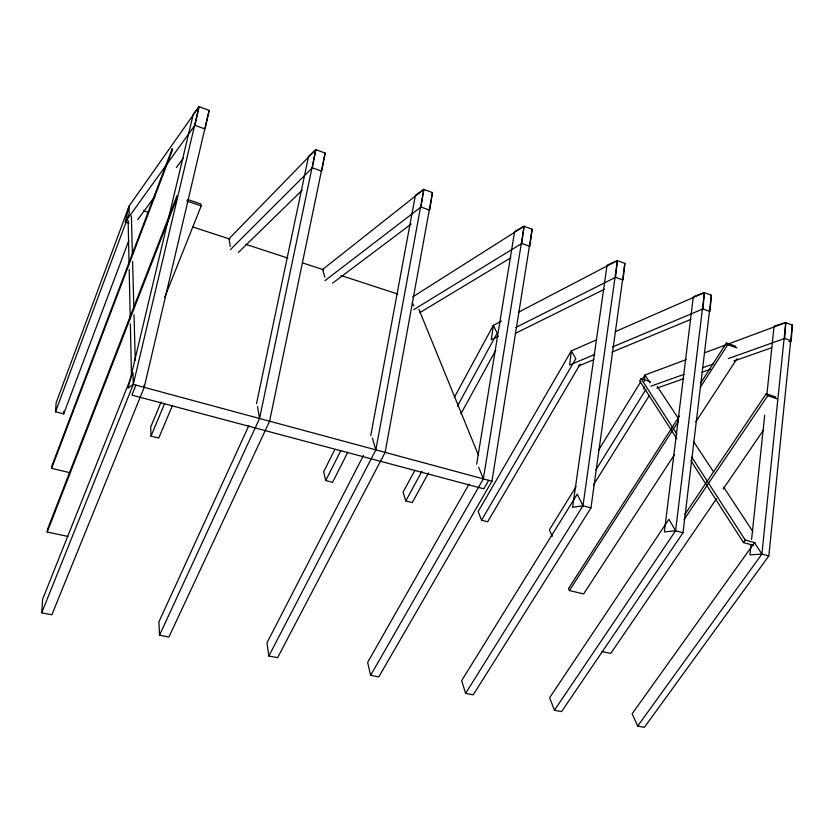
<?xml version="1.0" encoding="UTF-8"?>
<svg xmlns="http://www.w3.org/2000/svg" width="834" height="834" viewBox="0 0 834 834"><rect width="100%" height="100%" fill="white"/><g stroke="black" fill="none" stroke-linecap="round" stroke-linejoin="round"><path stroke-width="1.25" d="M128.978 223.178L125.277 221.99L194.843 125.319L204.997 128.989L209.146 110.38L199.055 106.669L129.061 206.102L56.118 402.843L55.503 411.777L63.697 413.862L63.843 411.308M788.839 341.7L791.278 340.835L792.3 325.01L785.753 322.602L774.088 326.167L766.863 394.659M728.259 358.599L784.711 338.458L785.753 322.602L728.707 343.827M41.7 612.854L42.638 599.219L132.992 372.6L133.263 384.401L41.7 612.854L51.864 614.783L144.199 387.351L209.146 110.38M47.246 531.998L47.423 529.559L176.933 195.948L177.11 197.783L47.246 531.998L67.877 536.45M51.614 468.364L51.76 466.237L172.221 148.608L172.377 150.183L51.614 468.364L69.608 472.617M711.381 295.226L683.015 532.77L675.592 530.768L664.364 531.936L693.335 296.706L704.386 292.651L711.381 295.226L709.995 311.468L702.979 308.924L612.49 346.975M702.979 308.924L704.386 292.651L615.284 331.651M643.567 388.8L643.827 386.288M644.328 381.274L644.953 374.998L686.226 359.642M768.823 555.924L761.89 554.057L754.468 542.684L632.151 713.768L637.687 726.06L644.39 727.331L768.823 555.924L792.3 325.01M637.687 726.06L761.89 554.057L785.753 322.602M751.048 544.56L749.964 554.902L761.89 554.057M751.601 539.389L764.684 415.332M624.854 263.377L590.962 507.927L582.987 505.769L572.593 507.322L607.048 265.222L617.369 260.625L624.854 263.377L623.05 280.047L615.534 277.336L515.693 327.533M615.534 277.336L617.369 260.625L518.592 312.177M683.015 532.77L561.574 711.6L554.433 710.245L675.592 530.768L704.386 292.651M476.683 464.152L514.62 231.508L524.086 226.295L532.113 229.246L529.84 246.364L521.771 243.455L413.716 309.664M521.771 243.455L524.086 226.295L412.767 296.883M590.962 507.927L473.243 694.826L465.612 693.377L582.987 505.769L617.369 260.625M370.734 435.723L415.395 195.302L423.828 189.401L432.471 192.581L429.656 210.168L420.972 207.03L324.999 280.651M469.021 484.116L367.648 662.373L370.64 675.331L378.803 676.885L491.945 481.208L532.113 229.246M420.972 207.03L423.828 189.401L322.643 269.476L324.895 277.128M370.64 675.331L483.355 478.883L524.086 226.295M432.471 192.581L385.141 452.382L277.618 657.661L268.861 656.004L266.984 642.816L363.468 455.468M268.861 656.004L375.863 449.87L423.828 189.401M256.497 403.687L308.57 156.333L315.805 149.64L325.124 153.07L321.695 171.158L312.312 167.77L230.33 249.72M312.312 167.77L315.805 149.64L228.996 238.816L230.278 246.374M325.124 153.07L269.601 421.201L168.927 637.02L159.502 635.227L158.929 621.82L248.866 425.601M159.502 635.227L259.551 418.48L315.805 149.64M194.843 125.319L199.055 106.669L193.259 114.268L128.155 388.112L133.263 384.401L199.055 106.669M125.277 221.99L129.061 206.102L129.239 213.535L55.503 411.777M63.697 413.862L128.749 240.734M164.579 297.634L201.223 205.873L200.973 204.017L187.754 199.576M135.921 385.12L131.908 395.118L483.803 488.818L488.703 480.321M161.129 401.988L150.652 427.175L151.037 436.099L158.731 438.058L172.346 405.751M151.037 436.099L164.579 403.677M334.768 449.599L323.686 471.721L325.729 480.561L332.568 482.302L347.872 452.143M325.729 480.561L340.866 450.506M414.811 470.449L403.062 492.154L405.793 500.942L412.267 502.589L428.478 473.003M454.374 397.328L493.321 325.354L501.37 321.163M405.793 500.942L421.952 471.262M457.397 406.179L497.179 333.12L493.321 325.354L491.309 339.792L498.284 336.29M460.9 413.831L495.813 350.103M580.214 364.093L487.661 521.782L481.531 520.218L575.835 358.672L571.321 350.895L596.268 339.97M650.447 381.701L641.075 378.646L639.678 380.909L676.843 438.809M576.013 486.691L549.387 529.819L552.316 536.325M598.541 450.204L640.856 381.638M642.222 379.418L644.953 374.998L650.04 382.796M595.83 470.022L645.923 389.426M593.474 484.919L649.165 395.754M679.397 416.114L568.507 588.533L569.393 590.545L583.654 593.923L674.539 454.509M700.445 383.379L726.414 343.003L735.598 346.225M569.393 590.545L678.49 421.201M700.31 387.33L727.759 344.723L726.414 343.003M695.837 421.837L737.027 358.672M684.87 514.39L766.217 393.752L775.829 396.984M683.963 519.718L767.739 395.702L766.217 393.752M716.542 498.722L610.749 653.429L602.033 651.552M723.151 489.047L763.558 429.958M753.404 545.28L743.48 542.58L745.262 540.057L691.761 457.168M137.766 219.561L154.77 196.657M176.412 167.509L183.365 158.137M238.43 252.41L302.262 190.11M332.578 283.164L411.068 224.148M419.763 312.656L510.94 257.748M515.381 333.36L604.525 289.221M594.642 354.492L569.632 365L571.321 350.895L478.184 511.492L481.531 520.218M578.358 366.043L593.912 359.6M611.864 352.156L690.844 319.401M704.428 352.865L726.278 344.734M650.937 386.173L684.068 374.351M702.478 367.794L713.529 363.853M656.879 388.144L683.755 378.678M702.082 372.235L710.641 369.222M733.857 361.049L771.731 347.715M133.263 384.401L491.945 481.208M745.262 540.057L755.197 542.778M143.479 210.814L148.421 212.441M192.852 226.984L229.871 239.108M245.915 244.352L287.876 258.092M302.69 262.939L323.665 269.809M340.939 275.47L397.714 294.058M767.739 395.702L777.371 398.933M186.753 201.015L201.223 205.873M727.759 344.723L736.954 347.945M784.711 338.458L791.278 340.835M657.275 386.476L678.668 418.939M693.648 441.666L713.623 471.961M723.599 487.119L752.852 531.487M641.075 378.646L676.979 434.264M690.875 460.649L743.48 542.58M675.592 530.768L668.941 519.28L549.637 697.735L554.433 710.245M582.987 505.769L577.232 494.176L461.65 680.638L465.612 693.377M418.918 309.341L478.382 455.041M412.361 302.679L413.695 305.984M478.643 467.196L483.355 478.883M372.391 438.121L375.863 449.87M257.539 406.679L259.551 418.48M144.115 384.995L144.199 387.351M131.386 215.891L132.429 254.943M132.606 261.449L133.867 308.319M134.034 314.825L135.264 360.392M128.123 220.395L129.041 263.106M129.187 269.57L130.25 318.755M130.365 323.936L131.459 374.414"/></g></svg>
